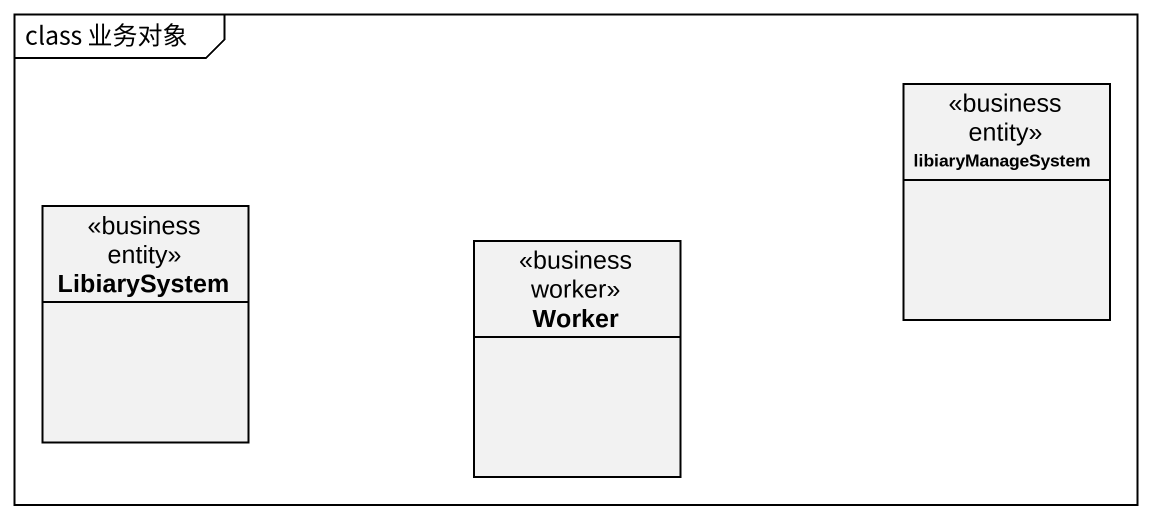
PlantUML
@startuml
mainframe class 业务对象
hide circle
hide empty members
class libiaryManageSystem <<business entity>>
class LibiarySystem <<business entity>>
class Worker <<business worker>>
@enduml
